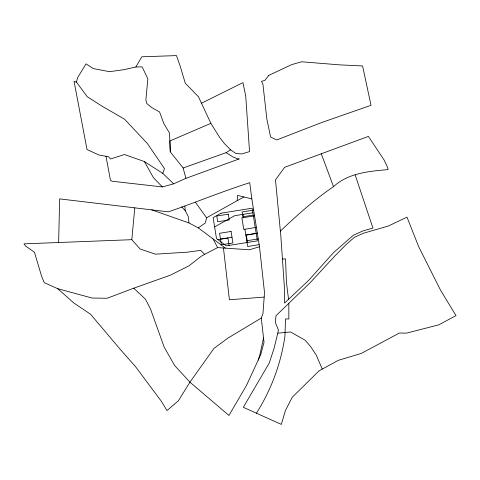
<?xml version="1.0" encoding="UTF-8"?>
<svg xmlns="http://www.w3.org/2000/svg" width="480" height="480" viewBox="0 0 480 480"><rect width="100%" height="100%" fill="white"/><g stroke="black" fill="none" stroke-linecap="round" stroke-linejoin="round"><path stroke-width="0.72" d="M58.644 242.508L59.64 198.888L168.396 211.848C195.6 202.464 222.252 191.442 249.732 182.688L251.838 198.888L259.506 246.75L264.516 292.608L262.95 313.698L261.282 318.042L264.03 342.288L260.628 354.876L246.39 385.632L228.936 415.44L189.924 382.158L174.6 365.466L164.166 347.124L150.528 309.048L145.41 299.142L133.746 288.192L107.172 298.26L92.04 298.026L57.696 288.684L44.202 282.642L41.484 275.886L34.452 252.246L25.56 246.006L24 243.852L131.814 239.682L140.058 248.958L155.388 254.166L187.494 252.162L200.724 250.368L204.618 254.37L217.602 247.596L249.366 249.792L259.506 246.75M237.174 200.694L237.558 195.42L251.838 198.888M131.814 239.682L134.784 207.84M263.544 337.968L259.95 354.456L258.186 360.15M277.806 333.174L278.394 329.94L275.292 322.392L276.036 315.684L310.488 282.372L334.98 255.822L345.864 244.818L354.468 237.258L363.492 233.226L388.398 225.996L406.986 217.146L418.77 246.87L440.61 290.304L456 315.63L438.732 324.864L406.5 333.132L399.414 333.024L361.17 353.478L338.244 360.354L319.074 370.842L292.236 397.254L285.444 410.46L281.31 424.404L243.318 407.292L269.298 362.952L274.08 348.306L277.806 333.174L290.508 331.962L305.148 340.236L310.764 346.704L316.398 355.44L322.284 369.09M173.646 183.828L162.786 173.364L164.478 168.642L147.456 143.64L124.596 119.226L101.76 106.008L87.246 96.708L76.488 82.134L77.508 77.844L86.046 63.852L93.318 68.586L109.542 71.676L123.732 69.714L135.84 67.002L142.098 66.858L147.858 78.798L145.884 99.864L146.682 103.38L151.554 107.454L159.582 111.99L163.842 123.594L169.542 133.122L170.298 151.848L183.12 168.006L185.928 178.338L173.646 183.828L162.384 186.93L111.876 181.218L110.448 180.162L105.966 156.264M243.876 196.956L206.604 217.764L205.29 222.966L198.294 227.892L188.976 222.936L151.704 209.856M135.84 67.002L141.828 56.796L176.484 55.596L180.27 66.456L185.28 83.214L198.474 96.768L210.882 123.354L219.792 137.634L224.484 143.652L230.616 149.868L235.89 153.486L241.77 153.96L249.546 151.596L245.748 96.318L242.964 82.614L201.39 103.266M256.398 413.184L257.064 412.188A197.148 197.148 0 0 0 276.894 370.08A197.52 197.52 0 0 0 284.958 336.078L285.516 318.93L288.852 318.972L288.828 303.312M280.374 231.126C297.114 215.16 314.334 199.722 333.504 186.648C348.186 173.046 369.084 171.27 388.08 169.59L387.756 167.85L384.048 159.93L368.4 136.404L284.598 167.316L275.484 179.904L280.818 235.776L284.556 289.614L284.58 303.072L309.03 279.984L333.45 252.678L353.388 235.212L362.814 230.994L372.936 228.048L355.182 174.948M183.12 168.006L226.074 152.664L230.616 149.868M261.282 318.042L227.856 338.142L213.984 348.39L189.924 382.158L178.386 400.806L166.986 410.562L161.292 401.202L135.564 366.696L120.09 349.182L90.582 314.262L73.638 302.838L57.696 288.684M204.618 254.37L201.132 256.332L188.97 265.854L170.37 275.172L133.746 288.192M214.626 226.896L234.666 215.706L252.882 212.784M210.882 123.354L169.86 140.976L170.298 151.848M185.928 178.338L239.226 158.892L238.026 158.922L233.19 157.08L226.074 152.664M253.638 210.114L242.124 211.962L243.042 217.716M253.254 215.094L243.384 216.678L243.018 214.368M254.556 215.874L241.89 217.902L243.738 229.416L256.404 227.388M220.482 239.052L231.996 237.204M245.814 234.99L257.328 233.142M217.962 239.652L227.916 238.056L229.092 245.406M256.206 233.52L246.336 235.104L247.518 242.454M246.738 240.75L258.252 238.902M259.17 244.662L247.656 246.504L244.89 229.236M264.186 297.084L229.428 299.76L223.452 247.998M282.432 259.062L285.558 258.882L286.416 282.09L288.546 299.328M76.488 82.134L74.058 81.354L87.024 149.544L98.946 155.01L108.426 156.702L110.532 159.006L124.434 154.518L144.372 161.562L162.786 173.364M198.294 227.892L225.438 248.136M162.384 186.93L153.522 177.78L144.372 161.562M181.656 206.82L185.202 210.588L188.226 216.456L188.976 222.936M195.408 202.248L206.604 217.764M213.018 238.872L217.602 247.596M321.234 153.642L333.504 186.648M184.896 206.172L185.202 210.588M268.746 75.384L264.768 80.496L261.522 81.3L262.938 84.264L266.814 118.83L270.6 137.028L276.75 139.944L321.486 122.598L371.028 105.3L362.568 65.94L339.882 64.884L301.626 61.782L291.774 64.584L268.746 75.384M221.052 213.198L213.138 217.614L216.498 238.554L226.284 245.856L257.382 240.876L252.15 208.212L221.052 213.198M228.306 214.176L216.792 216.024L217.71 221.778L229.224 219.936L228.306 214.176M231.072 231.45L219.558 233.292L221.406 244.806L232.92 242.964L231.072 231.45"/></g></svg>
